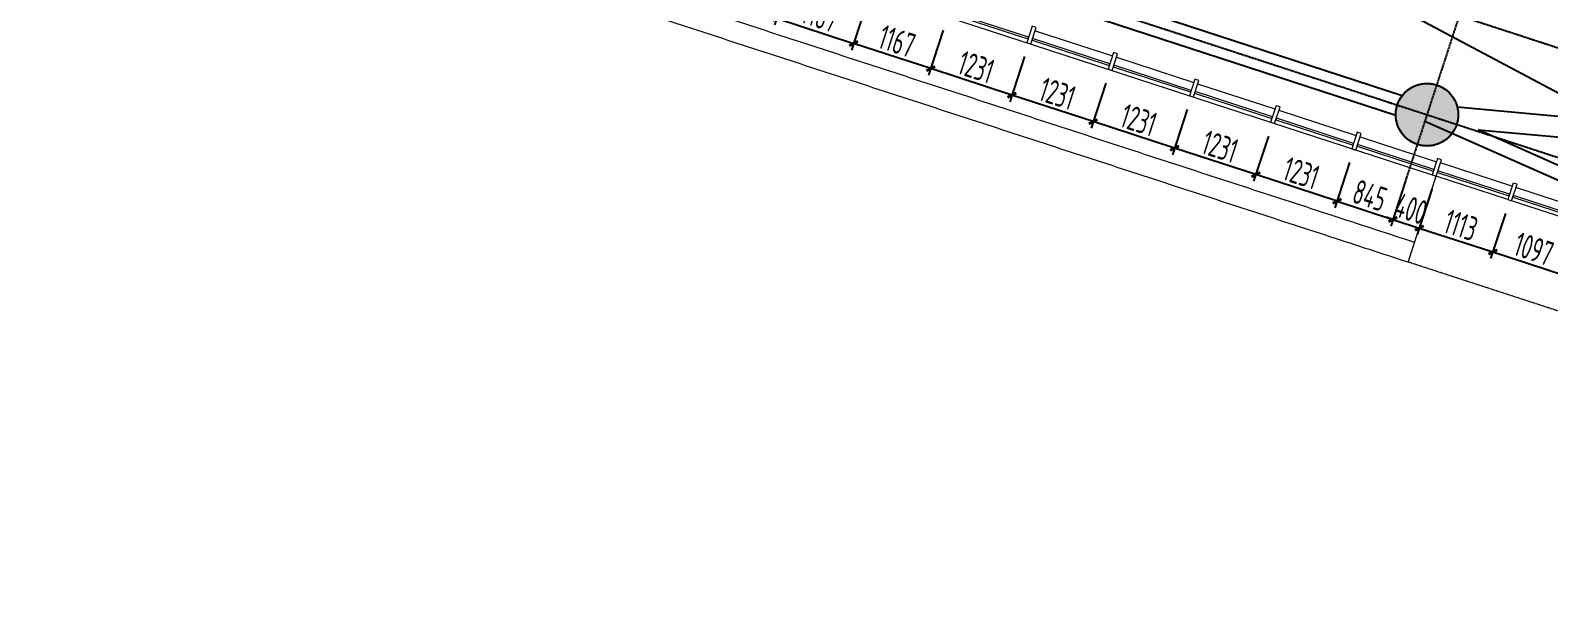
# Model space of a CAD drawing. Header units: millimetres. Extents: x 11515858 to 24947533, y -12764720 to -6305528.
# Drawn here: x 11833057 to 11854919, y -6364681 to -6356376 of the extents above; entities that cross this region are included whole.
import ezdxf

# ---------------------------------------------------------------- set-up
doc = ezdxf.new("R2010")
doc.units = ezdxf.units.MM
doc.header["$LTSCALE"] = 10
for name, pattern in [('A2-RG-AXIS$0$CENTER', [2, 1.25, -0.25, 0.25, -0.25]), ('A2-RG-AXIS$0$DOTE', [2.42, 2, -0.2, 0.02, -0.2]), ('A2-RI-F3$0$HIDDEN', [0.375, 0.25, -0.125]), ('A2-RI-F3$0$Overhead 1_16_', [2.579687, 1.5875, -0.992188]), ('A2-RS-F3$0$A2-CLOS-RF(B)$0$DASH', [0.35, 0.25, -0.1])]:
    doc.linetypes.add(name, pattern=pattern)
for name, color, linetype in [('A2-RB-F3$0$A-DIMS-100', 1, 'Continuous'), ('A2-RG-AXIS$0$A-DIMS-100', 1, 'Continuous'), ('A2-RG-AXIS$0$A-GRID', 1, 'A2-RG-AXIS$0$CENTER'), ('A2-RI-F3$0$A-BEAM-PLAN-S', 2, 'Continuous'), ('A2-RI-F3$0$A-SYMB-VOID', 35, 'Continuous'), ('A2-RS-F3$0$A-HATH-GRAY', 8, 'Continuous'), ('A2-RS-F3$0$A-WALL-CONC', 6, 'Continuous'), ('A2-RS-F3$0$A2-CLOS-RF(B)$0$0S-COLS-LINE-I', 3, 'A2-RS-F3$0$A2-CLOS-RF(B)$0$DASH')]:
    doc.layers.add(name, color=color, linetype=linetype)
for name, color, linetype, lineweight in [('A2-RI-F3$0$A-FLOR-OVHD', 8, 'A2-RI-F3$0$Overhead 1_16_', 5), ('A2-RI-F3$0$A-GENM', 6, 'Continuous', 9), ('A2-RI-F3$0$A-GLAZ', 140, 'Continuous', 5), ('A2-RI-F3$0$A-GLAZ-CWMG', 3, 'Continuous', 5)]:
    doc.layers.add(name, color=color, linetype=linetype, lineweight=lineweight)
doc.styles.add('A2-RB-F3$0$XD2008', font='hzs.shx', dxfattribs={"width": 0.7, "bigfont": 'hztxt.shx'})
doc.styles.add('A2-RG-AXIS$0$XD2008', font='hzs.shx', dxfattribs={"width": 0.7, "bigfont": 'hztxt.shx'})
doc.dimstyles.new('A2-RB-F3$0$XD100$0', dxfattribs={"dimscale": 100, "dimtxt": 3.5, "dimasz": 1, "dimexe": 1, "dimexo": 2, "dimgap": 0.5, "dimtad": 1, "dimdec": 0, "dimdsep": 46, "dimtxsty": 'A2-RB-F3$0$XD2008', "dimblk1": 'A2-RB-F3$0$_ArchTick', "dimblk2": 'A2-RB-F3$0$_ArchTick', "dimsah": 1, "dimcen": 2.5, "dimclrt": 4, "dimaunit": 1, "dimadec": 0, "dimazin": 0, "dimtfac": 1, "dimtdec": 0, "dimtix": 1, "dimtmove": 1, "dimatfit": 3, "dimfxl": 0, "dimtolj": 1, "dimtzin": 0, "dimarcsym": 0})
doc.dimstyles.new('A2-RG-AXIS$0$XD150', dxfattribs={"dimscale": 300, "dimtxt": 2.5, "dimasz": 1.5, "dimexe": 1, "dimexo": 2, "dimgap": 0.5, "dimtad": 1, "dimdec": 0, "dimdsep": 46, "dimtxsty": 'A2-RG-AXIS$0$XD2008', "dimcen": 2.5, "dimclrt": 4, "dimaunit": 1, "dimadec": 3, "dimazin": 0, "dimtfac": 1, "dimtdec": 0, "dimtmove": 2, "dimatfit": 3, "dimfxl": 0, "dimtolj": 1, "dimtzin": 0, "dimarcsym": 0})

# ---------------------------------------------------------------- blocks, each defined once
blk = doc.blocks.new('A2-RG-AXIS$0$_ArchTick')
at = {"color": 0, "linetype": 'ByBlock', "const_width": 0.4}
blk.add_lwpolyline([(-0.5, -0.5), (0.5, 0.5)], dxfattribs=at)
blk = doc.blocks.new('*D500')
at = {"layer": 'A2-RG-AXIS$0$A-DIMS-100', "color": 0, "lineweight": -2, "ltscale": 3, "transparency": 16777216}
for p, q in [((11753070, -6371598), (11752455, -6363872)), ((11854556, -6379588), (11856371, -6372053))]:
    blk.add_line(p, q, dxfattribs=at)
blk.add_arc((11778731, -6694179), 331200, 76.44866, 94.54827, dxfattribs=at)
at = {"layer": 'Defpoints', "color": 0, "ltscale": 3, "transparency": 16777216}
for p in [(11822065, -6365826), (11753093, -6371897), (11854485, -6379879), (11778731, -6694179)]:
    blk.add_point(p, dxfattribs=at)
at = {"layer": 'A2-RG-AXIS$0$A-DIMS-100', "color": 0, "lineweight": -2, "ltscale": 3, "transparency": 16777216, "xscale": 150, "yscale": 150, "zscale": 150}
for p, rotation in [((11752467, -6364022), 184.5482656226652), ((11856336, -6372199), 346.4486630674553)]:
    blk.add_blockref('A2-RG-AXIS$0$_ArchTick', p, dxfattribs=dict(at, rotation=rotation))
at = {"layer": 'A2-RG-AXIS$0$A-DIMS-100', "color": 4, "ltscale": 3, "transparency": 16777216, "insert": (11804749, -6363703), "char_height": 375, "attachment_point": 5, "rotation": 355.4985, "style": 'A2-RG-AXIS$0$XD2008'}
blk.add_mtext('\\A1;18°5\'59"', dxfattribs=at)
blk = doc.blocks.new('A2-RB-F3$0$_ArchTick')
at = {"color": 0, "linetype": 'ByBlock', "const_width": 0.4}
blk.add_lwpolyline([(-0.5, -0.5), (0.5, 0.5)], dxfattribs=at)
blk = doc.blocks.new('*D744')
at = {"layer": 'A2-RB-F3$0$A-DIMS-100', "color": 0, "lineweight": -2, "transparency": 16777216}
for p, q in [((11852858, -6358538), (11852645, -6359190)), ((11853238, -6358662), (11853026, -6359314)), ((11852676, -6359095), (11852581, -6359064)), ((11852676, -6359095), (11853057, -6359219)), ((11853057, -6359219), (11853152, -6359250))]:
    blk.add_line(p, q, dxfattribs=at)
at = {"layer": 'Defpoints', "color": 0, "transparency": 16777216}
for p in [(11852920, -6358348), (11853300, -6358472), (11853057, -6359219)]:
    blk.add_point(p, dxfattribs=at)
at = {"layer": 'A2-RB-F3$0$A-DIMS-100', "color": 0, "lineweight": -2, "transparency": 16777216, "xscale": 100, "yscale": 100, "zscale": 100}
for p, rotation in [((11852676, -6359095), 341.9470404929712), ((11853057, -6359219), 161.9470404929711)]:
    blk.add_blockref('A2-RB-F3$0$_ArchTick', p, dxfattribs=dict(at, rotation=rotation))
at = {"layer": 'A2-RB-F3$0$A-DIMS-100', "color": 4, "transparency": 16777216, "insert": (11852936, -6358943), "char_height": 350, "attachment_point": 5, "rotation": 341.947, "style": 'A2-RB-F3$0$XD2008'}
blk.add_mtext('\\A1;400', dxfattribs=at)
blk = doc.blocks.new('*D786')
at = {"layer": 'A2-RB-F3$0$A-DIMS-100', "color": 0, "lineweight": -2, "transparency": 16777216}
for p, q in [((11852053, -6358278), (11851841, -6358928)), ((11852857, -6358540), (11852645, -6359190)), ((11851872, -6358833), (11852676, -6359095))]:
    blk.add_line(p, q, dxfattribs=at)
at = {"layer": 'Defpoints', "color": 0, "transparency": 16777216}
for p in [(11852115, -6358088), (11852919, -6358350), (11852676, -6359095)]:
    blk.add_point(p, dxfattribs=at)
at = {"layer": 'A2-RB-F3$0$A-DIMS-100', "color": 0, "lineweight": -2, "transparency": 16777216, "xscale": 100, "yscale": 100, "zscale": 100}
for p, rotation in [((11851872, -6358833), 161.9470385784355), ((11852676, -6359095), 341.9470385784355)]:
    blk.add_blockref('A2-RB-F3$0$_ArchTick', p, dxfattribs=dict(at, rotation=rotation))
at = {"layer": 'A2-RB-F3$0$A-DIMS-100', "color": 4, "transparency": 16777216, "insert": (11852344, -6358750), "char_height": 350, "attachment_point": 5, "rotation": 341.947, "style": 'A2-RB-F3$0$XD2008'}
blk.add_mtext('\\A1;845', dxfattribs=at)
blk = doc.blocks.new('*D787')
at = {"layer": 'A2-RB-F3$0$A-DIMS-100', "color": 0, "lineweight": -2, "transparency": 16777216}
for p, q in [((11850883, -6357896), (11850671, -6358546)), ((11852053, -6358278), (11851841, -6358928)), ((11851872, -6358833), (11850702, -6358451))]:
    blk.add_line(p, q, dxfattribs=at)
at = {"layer": 'Defpoints', "color": 0, "transparency": 16777216}
for p in [(11850945, -6357706), (11852115, -6358088), (11850702, -6358451)]:
    blk.add_point(p, dxfattribs=at)
at = {"layer": 'A2-RB-F3$0$A-DIMS-100', "color": 0, "lineweight": -2, "transparency": 16777216, "xscale": 100, "yscale": 100, "zscale": 100}
for p, rotation in [((11850702, -6358451), 161.9470404933292), ((11851872, -6358833), 341.9470404933292)]:
    blk.add_blockref('A2-RB-F3$0$_ArchTick', p, dxfattribs=dict(at, rotation=rotation))
at = {"layer": 'A2-RB-F3$0$A-DIMS-100', "color": 4, "transparency": 16777216, "insert": (11851357, -6358428), "char_height": 350, "attachment_point": 5, "rotation": 341.947, "style": 'A2-RB-F3$0$XD2008'}
blk.add_mtext('\\A1;1231', dxfattribs=at)
blk = doc.blocks.new('*D788')
at = {"layer": 'A2-RB-F3$0$A-DIMS-100', "color": 0, "lineweight": -2, "transparency": 16777216}
for p, q in [((11849713, -6357515), (11849501, -6358165)), ((11850883, -6357896), (11850671, -6358546)), ((11850702, -6358451), (11849532, -6358070))]:
    blk.add_line(p, q, dxfattribs=at)
at = {"layer": 'Defpoints', "color": 0, "transparency": 16777216}
for p in [(11849775, -6357325), (11850945, -6357706), (11849532, -6358070)]:
    blk.add_point(p, dxfattribs=at)
at = {"layer": 'A2-RB-F3$0$A-DIMS-100', "color": 0, "lineweight": -2, "transparency": 16777216, "xscale": 100, "yscale": 100, "zscale": 100}
for p, rotation in [((11849532, -6358070), 161.9470404933005), ((11850702, -6358451), 341.9470404933004)]:
    blk.add_blockref('A2-RB-F3$0$_ArchTick', p, dxfattribs=dict(at, rotation=rotation))
at = {"layer": 'A2-RB-F3$0$A-DIMS-100', "color": 4, "transparency": 16777216, "insert": (11850187, -6358047), "char_height": 350, "attachment_point": 5, "rotation": 341.947, "style": 'A2-RB-F3$0$XD2008'}
blk.add_mtext('\\A1;1231', dxfattribs=at)
blk = doc.blocks.new('*D789')
at = {"layer": 'A2-RB-F3$0$A-DIMS-100', "color": 0, "lineweight": -2, "transparency": 16777216}
for p, q in [((11848542, -6357133), (11848330, -6357783)), ((11849532, -6358070), (11848361, -6357688)), ((11849713, -6357515), (11849501, -6358165))]:
    blk.add_line(p, q, dxfattribs=at)
at = {"layer": 'Defpoints', "color": 0, "transparency": 16777216}
for p in [(11848604, -6356943), (11849775, -6357325), (11848361, -6357688)]:
    blk.add_point(p, dxfattribs=at)
at = {"layer": 'A2-RB-F3$0$A-DIMS-100', "color": 0, "lineweight": -2, "transparency": 16777216, "xscale": 100, "yscale": 100, "zscale": 100}
for p, rotation in [((11848361, -6357688), 161.9470404933829), ((11849532, -6358070), 341.9470404933829)]:
    blk.add_blockref('A2-RB-F3$0$_ArchTick', p, dxfattribs=dict(at, rotation=rotation))
at = {"layer": 'A2-RB-F3$0$A-DIMS-100', "color": 4, "transparency": 16777216, "insert": (11849016, -6357665), "char_height": 350, "attachment_point": 5, "rotation": 341.947, "style": 'A2-RB-F3$0$XD2008'}
blk.add_mtext('\\A1;1231', dxfattribs=at)
blk = doc.blocks.new('*D790')
at = {"layer": 'A2-RB-F3$0$A-DIMS-100', "color": 0, "lineweight": -2, "transparency": 16777216}
for p, q in [((11847372, -6356752), (11847160, -6357402)), ((11848542, -6357133), (11848330, -6357783)), ((11848361, -6357688), (11847191, -6357307))]:
    blk.add_line(p, q, dxfattribs=at)
at = {"layer": 'Defpoints', "color": 0, "transparency": 16777216}
for p in [(11847434, -6356562), (11848604, -6356943), (11847191, -6357307)]:
    blk.add_point(p, dxfattribs=at)
at = {"layer": 'A2-RB-F3$0$A-DIMS-100', "color": 0, "lineweight": -2, "transparency": 16777216, "xscale": 100, "yscale": 100, "zscale": 100}
for p, rotation in [((11847191, -6357307), 161.9470404933292), ((11848361, -6357688), 341.9470404933292)]:
    blk.add_blockref('A2-RB-F3$0$_ArchTick', p, dxfattribs=dict(at, rotation=rotation))
at = {"layer": 'A2-RB-F3$0$A-DIMS-100', "color": 4, "transparency": 16777216, "insert": (11847846, -6357284), "char_height": 350, "attachment_point": 5, "rotation": 341.947, "style": 'A2-RB-F3$0$XD2008'}
blk.add_mtext('\\A1;1231', dxfattribs=at)
blk = doc.blocks.new('*D791')
at = {"layer": 'A2-RB-F3$0$A-DIMS-100', "color": 0, "lineweight": -2, "transparency": 16777216}
for p, q in [((11846202, -6356370), (11845990, -6357021)), ((11847372, -6356752), (11847160, -6357402)), ((11847191, -6357307), (11846021, -6356925))]:
    blk.add_line(p, q, dxfattribs=at)
at = {"layer": 'Defpoints', "color": 0, "transparency": 16777216}
for p in [(11846264, -6356180), (11847434, -6356562), (11846021, -6356925)]:
    blk.add_point(p, dxfattribs=at)
at = {"layer": 'A2-RB-F3$0$A-DIMS-100', "color": 0, "lineweight": -2, "transparency": 16777216, "xscale": 100, "yscale": 100, "zscale": 100}
for p, rotation in [((11846021, -6356925), 161.9470404933005), ((11847191, -6357307), 341.9470404933004)]:
    blk.add_blockref('A2-RB-F3$0$_ArchTick', p, dxfattribs=dict(at, rotation=rotation))
at = {"layer": 'A2-RB-F3$0$A-DIMS-100', "color": 4, "transparency": 16777216, "insert": (11846676, -6356902), "char_height": 350, "attachment_point": 5, "rotation": 341.947, "style": 'A2-RB-F3$0$XD2008'}
blk.add_mtext('\\A1;1231', dxfattribs=at)
blk = doc.blocks.new('*D792')
at = {"layer": 'A2-RB-F3$0$A-DIMS-100', "color": 0, "lineweight": -2, "transparency": 16777216}
for p, q in [((11845092, -6356009), (11844880, -6356659)), ((11846202, -6356370), (11845990, -6357021)), ((11846021, -6356925), (11844911, -6356564))]:
    blk.add_line(p, q, dxfattribs=at)
at = {"layer": 'Defpoints', "color": 0, "transparency": 16777216}
for p in [(11845154, -6355819), (11846264, -6356180), (11844911, -6356564)]:
    blk.add_point(p, dxfattribs=at)
at = {"layer": 'A2-RB-F3$0$A-DIMS-100', "color": 0, "lineweight": -2, "transparency": 16777216, "xscale": 100, "yscale": 100, "zscale": 100}
for p, rotation in [((11844911, -6356564), 161.9470404933908), ((11846021, -6356925), 341.9470404933908)]:
    blk.add_blockref('A2-RB-F3$0$_ArchTick', p, dxfattribs=dict(at, rotation=rotation))
at = {"layer": 'A2-RB-F3$0$A-DIMS-100', "color": 4, "transparency": 16777216, "insert": (11845536, -6356531), "char_height": 350, "attachment_point": 5, "rotation": 341.947, "style": 'A2-RB-F3$0$XD2008'}
blk.add_mtext('\\A1;1167', dxfattribs=at)
blk = doc.blocks.new('*D793')
at = {"layer": 'A2-RB-F3$0$A-DIMS-100', "color": 0, "lineweight": -2, "transparency": 16777216}
for p, q in [((11843983, -6355647), (11843771, -6356297)), ((11845092, -6356009), (11844880, -6356659)), ((11843802, -6356202), (11844911, -6356564))]:
    blk.add_line(p, q, dxfattribs=at)
at = {"layer": 'Defpoints', "color": 0, "transparency": 16777216}
for p in [(11844045, -6355457), (11845154, -6355819), (11844911, -6356564)]:
    blk.add_point(p, dxfattribs=at)
at = {"layer": 'A2-RB-F3$0$A-DIMS-100', "color": 0, "lineweight": -2, "transparency": 16777216, "xscale": 100, "yscale": 100, "zscale": 100}
for p, rotation in [((11843802, -6356202), 161.9470404933341), ((11844911, -6356564), 341.9470404933341)]:
    blk.add_blockref('A2-RB-F3$0$_ArchTick', p, dxfattribs=dict(at, rotation=rotation))
at = {"layer": 'A2-RB-F3$0$A-DIMS-100', "color": 4, "transparency": 16777216, "insert": (11844427, -6356169), "char_height": 350, "attachment_point": 5, "rotation": 341.947, "style": 'A2-RB-F3$0$XD2008'}
blk.add_mtext('\\A1;1167', dxfattribs=at)
blk = doc.blocks.new('*D818')
at = {"layer": 'A2-RB-F3$0$A-DIMS-100', "color": 0, "lineweight": -2, "transparency": 16777216}
for p, q in [((11853238, -6358664), (11853026, -6359314)), ((11853057, -6359219), (11854115, -6359564)), ((11854296, -6359009), (11854084, -6359659))]:
    blk.add_line(p, q, dxfattribs=at)
at = {"layer": 'Defpoints', "color": 0, "transparency": 16777216}
for p in [(11853300, -6358474), (11854358, -6358819), (11854115, -6359564)]:
    blk.add_point(p, dxfattribs=at)
at = {"layer": 'A2-RB-F3$0$A-DIMS-100', "color": 0, "lineweight": -2, "transparency": 16777216, "xscale": 100, "yscale": 100, "zscale": 100}
for p, rotation in [((11853057, -6359219), 161.9470404930305), ((11854115, -6359564), 341.9470404930305)]:
    blk.add_blockref('A2-RB-F3$0$_ArchTick', p, dxfattribs=dict(at, rotation=rotation))
at = {"layer": 'A2-RB-F3$0$A-DIMS-100', "color": 4, "transparency": 16777216, "insert": (11853656, -6359177), "char_height": 350, "attachment_point": 5, "rotation": 341.947, "style": 'A2-RB-F3$0$XD2008'}
blk.add_mtext('\\A1;1113', dxfattribs=at)
blk = doc.blocks.new('*D819')
at = {"layer": 'A2-RB-F3$0$A-DIMS-100', "color": 0, "lineweight": -2, "transparency": 16777216}
for p, q in [((11854296, -6359009), (11854084, -6359659)), ((11855339, -6359349), (11855127, -6359999)), ((11854115, -6359564), (11855158, -6359904))]:
    blk.add_line(p, q, dxfattribs=at)
at = {"layer": 'Defpoints', "color": 0, "transparency": 16777216}
for p in [(11854358, -6358819), (11855401, -6359159), (11855158, -6359904)]:
    blk.add_point(p, dxfattribs=at)
at = {"layer": 'A2-RB-F3$0$A-DIMS-100', "color": 0, "lineweight": -2, "transparency": 16777216, "xscale": 100, "yscale": 100, "zscale": 100}
for p, rotation in [((11854115, -6359564), 161.9470404930582), ((11855158, -6359904), 341.9470404930582)]:
    blk.add_blockref('A2-RB-F3$0$_ArchTick', p, dxfattribs=dict(at, rotation=rotation))
at = {"layer": 'A2-RB-F3$0$A-DIMS-100', "color": 4, "transparency": 16777216, "insert": (11854706, -6359520), "char_height": 350, "attachment_point": 5, "rotation": 341.947, "style": 'A2-RB-F3$0$XD2008'}
blk.add_mtext('\\A1;1097', dxfattribs=at)
blk = doc.blocks.new('A2-RI-F3$0$System Panel - Glazed-4852624-Documents - Level 3')
at = {"layer": 'A2-RI-F3$0$A-GLAZ', "lineweight": 13}
for p, q in [((519, -19), (-519, -19)), ((-519, -19), (-519, -44)), ((-519, -44), (519, -44)), ((519, -44), (519, -19))]:
    blk.add_line(p, q, dxfattribs=at)
blk = doc.blocks.new('A2-RI-F3$0$Rectangular Mullion - 60mm x 200mm-4852606-Documents - Level 3')
at = {"layer": 'A2-RI-F3$0$A-GLAZ-CWMG'}
for p, q in [((87465, -46990), (86428, -46990)), ((87465, -47190), (86428, -47190))]:
    blk.add_line(p, q, dxfattribs=at)
blk = doc.blocks.new('A2-RI-F3$0$System Panel - Glazed - Frit-4523299-Documents - Level 3')
at = {"layer": 'A2-RI-F3$0$A-GLAZ', "lineweight": 13}
for p, q in [((585, 44), (-585, 44)), ((-585, 44), (-585, 19)), ((-585, 19), (585, 19)), ((585, 19), (585, 44))]:
    blk.add_line(p, q, dxfattribs=at)
blk = doc.blocks.new('A2-RI-F3$0$System Panel - Glazed - Frit-4849912-Documents - Level 3')
at = {"layer": 'A2-RI-F3$0$A-GLAZ', "lineweight": 13}
for p, q in [((578, 44), (-578, 44)), ((-578, 44), (-578, 19)), ((-578, 19), (578, 19)), ((578, 19), (578, 44))]:
    blk.add_line(p, q, dxfattribs=at)
blk = doc.blocks.new('A2-RI-F3$0$System Panel - Glazed - Frit-V26-Documents - Level 3')
at = {"layer": 'A2-RI-F3$0$A-GLAZ', "lineweight": 13}
for p, q in [((585, 44), (-585, 44)), ((-585, 44), (-585, 19)), ((-585, 19), (585, 19)), ((585, 19), (585, 44))]:
    blk.add_line(p, q, dxfattribs=at)
blk = doc.blocks.new('A2-RI-F3$0$System Panel - Glazed - Frit-V29-Documents - Level 3')
at = {"layer": 'A2-RI-F3$0$A-GLAZ', "lineweight": 13}
for p, q in [((585, 44), (-585, 44)), ((-585, 44), (-585, 19)), ((-585, 19), (585, 19)), ((585, 19), (585, 44))]:
    blk.add_line(p, q, dxfattribs=at)
blk = doc.blocks.new('A2-RI-F3$0$System Panel - Glazed - Frit-V32-Documents - Level 3')
at = {"layer": 'A2-RI-F3$0$A-GLAZ', "lineweight": 13}
for p, q in [((585, 44), (-585, 44)), ((-585, 44), (-585, 19)), ((-585, 19), (585, 19)), ((585, 19), (585, 44))]:
    blk.add_line(p, q, dxfattribs=at)
blk = doc.blocks.new('A2-RI-F3$0$Rectangular Mullion - 60mm x 200mm-3710276-Documents - Level 3')
at = {"layer": 'A2-RI-F3$0$A-GLAZ-CWMG', "lineweight": 13}
for p, q in [((-30, 150), (30, 150)), ((-30, -100), (-30, 150)), ((30, 150), (30, -100)), ((30, -100), (-30, -100))]:
    blk.add_line(p, q, dxfattribs=at)
blk = doc.blocks.new('A2-RI-F3$0$Rectangular Mullion - 60mm x 200mm-3687298-Documents - Level 3')
at = {"layer": 'A2-RI-F3$0$A-GLAZ-CWMG', "lineweight": 13}
for p, q in [((-30, 150), (30, 150)), ((-30, -100), (-30, 150)), ((30, 150), (30, -100)), ((30, -100), (-30, -100))]:
    blk.add_line(p, q, dxfattribs=at)
blk = doc.blocks.new('A2-RI-F3$0$Rectangular Mullion - 60mm x 200mm-3681593-Documents - Level 3')
at = {"layer": 'A2-RI-F3$0$A-GLAZ-CWMG', "lineweight": 13}
for p, q in [((-30, 150), (30, 150)), ((-30, -100), (-30, 150)), ((30, 150), (30, -100)), ((30, -100), (-30, -100))]:
    blk.add_line(p, q, dxfattribs=at)
blk = doc.blocks.new('A2-RI-F3$0$Roof Profile - South1 - Roof Profile - South-4416806-Documents - Level 3')
at = {"layer": 'A2-RI-F3$0$A-GENM'}
for p, q in [((84188, -48490), (84188, -47190)), ((62729, -48192), (62729, -48492))]:
    blk.add_line(p, q, dxfattribs=at)
for points, knots in [([(84188, -48192), (83797, -48192), (83196, -48192), (82385, -48192), (81754, -48192), (81123, -48192), (80492, -48192), (79861, -48192), (79230, -48192), (78600, -48192), (77970, -48192), (77340, -48192), (76711, -48192), (76082, -48192), (75454, -48192), (74826, -48192), (74199, -48192), (73572, -48192), (73050, -48192), (72632, -48192), (72215, -48192), (71694, -48192), (71071, -48192), (70449, -48192), (69830, -48192), (69213, -48192), (68601, -48192), (68095, -48192), (67693, -48192), (67393, -48192), (67096, -48192), (66800, -48192), (66509, -48192), (66125, -48192), (65750, -48192), (65420, -48192), (65274, -48192), (62729, -48192)], [-0.995524, -0.995524, -0.995524, -0.995524, -0.9375, -0.90625, -0.875, -0.84375, -0.8125, -0.78125, -0.75, -0.71875, -0.6875, -0.65625, -0.625, -0.59375, -0.5625, -0.53125, -0.5, -0.46875, -0.4375, -0.421875, -0.40625, -0.375, -0.34375, -0.3125, -0.28125, -0.25, -0.21875, -0.1875, -0.171875, -0.15625, -0.140625, -0.125, -0.109375, -0.09375, -0.0625, -0.046875, -0.0368001, -0.0368001, -0.0368001, -0.0368001]), ([(84188, -48492), (83797, -48492), (83196, -48492), (82385, -48492), (81754, -48492), (81123, -48492), (80492, -48492), (79861, -48492), (79230, -48492), (78600, -48492), (77970, -48492), (77340, -48492), (76711, -48492), (76082, -48492), (75454, -48492), (74826, -48492), (74199, -48492), (73572, -48492), (73050, -48492), (72632, -48492), (72215, -48492), (71694, -48492), (71071, -48492), (70449, -48492), (69830, -48492), (69213, -48492), (68601, -48492), (68095, -48492), (67693, -48492), (67393, -48492), (67096, -48492), (66800, -48492), (66509, -48492), (66125, -48492), (65750, -48492), (65388, -48492), (65168, -48492), (64996, -48492), (64869, -48492), (64747, -48492), (64667, -48492), (62729, -48492)], [-0.9955239, -0.9955239, -0.9955239, -0.9955239, -0.9375, -0.90625, -0.875, -0.84375, -0.8125, -0.78125, -0.75, -0.71875, -0.6875, -0.65625, -0.625, -0.59375, -0.5625, -0.53125, -0.5, -0.46875, -0.4375, -0.421875, -0.40625, -0.375, -0.34375, -0.3125, -0.28125, -0.25, -0.21875, -0.1875, -0.171875, -0.15625, -0.140625, -0.125, -0.109375, -0.09375, -0.0625, -0.046875, -0.03125, -0.0234375, -0.015625, -0.0078125, -0.0002086, -0.0002086, -0.0002086, -0.0002086])]:
    blk.add_open_spline(points, degree=3, knots=knots, dxfattribs=at)
blk = doc.blocks.new('A2-RS-F3')
at = {"layer": 'A2-RS-F3$0$A-HATH-GRAY'}
h = blk.add_hatch(color=256, dxfattribs=at)
edge = h.paths.add_edge_path()
edge.add_arc((11853167, -6357589), 450, 0, 360)
at = {"layer": 'A2-RS-F3$0$A-WALL-CONC'}
blk.add_circle((11853167, -6357589), 450, dxfattribs=at)
at = {"layer": 'A2-RS-F3$0$A2-CLOS-RF(B)$0$0S-COLS-LINE-I'}
blk.add_circle((11853167, -6357589), 450, dxfattribs=at)
blk = doc.blocks.new('A2-RG-AXIS')
at = {"layer": 'A2-RG-AXIS$0$A-GRID', "linetype": 'A2-RG-AXIS$0$DOTE'}
for p, q in [((11866017.6, -6318162.5), (11852857, -6358539.7)), ((11832290.2, -6349206.7), (11870250.8, -6361579.7)), ((11831825.3, -6350632.8), (11869786, -6363005.8))]:
    blk.add_line(p, q, dxfattribs=at)
at = {"layer": 'A2-RG-AXIS$0$A-DIMS-100', "ltscale": 3}
dim = blk.add_angular_dim_3p(base=(11822064.9, -6365825.9), center=(11778730.7, -6694178.7), p1=(11854485.2, -6379879.3), p2=(11753093.4, -6371896.8), dimstyle='A2-RG-AXIS$0$XD150', override={"dimscale": 150, "dimasz": 1, "dimblk": 'A2-RG-AXIS$0$_ArchTick', "dimadec": 4}, dxfattribs=at)
dim.commit()
dim.dimension.update_dxf_attribs({"geometry": '*D500', "text_midpoint": (11804748.6, -6363703.1)})
blk = doc.blocks.new('A2-RB-F3')
at = {"layer": 'A2-RB-F3$0$A-DIMS-100'}
for p1, p2, distance, picture, middle in [((11844045.1, -6355457.2), (11845154.3, -6355818.8), -783.7, '*D793', (11844426.5, -6356169.2)), ((11846263.5, -6356180.3), (11845154.3, -6355818.8), 783.7, '*D792', (11845535.7, -6356530.8)), ((11847433.9, -6356561.8), (11846263.5, -6356180.3), 783.7, '*D791', (11846675.5, -6356902.3)), ((11848604.2, -6356943.3), (11847433.9, -6356561.8), 783.7, '*D790', (11847845.9, -6357283.8)), ((11849774.6, -6357324.7), (11848604.2, -6356943.3), 783.7, '*D789', (11849016.2, -6357665.2)), ((11850944.9, -6357706.2), (11849774.6, -6357324.7), 783.7, '*D788', (11850186.6, -6358046.7)), ((11852115.3, -6358087.7), (11850944.9, -6357706.2), 783.7, '*D787', (11851356.9, -6358428.2)), ((11852115.3, -6358087.7), (11852919, -6358349.6), -783.7, '*D786', (11852344, -6358749.9)), ((11853299.9, -6358473.7), (11854357.8, -6358818.5), -783.8, '*D818', (11853655.7, -6359177.4)), ((11854357.8, -6358818.5), (11855401.1, -6359158.6), -783.8, '*D819', (11854706.3, -6359519.9))]:
    dim = blk.add_aligned_dim(p1=p1, p2=p2, distance=distance, dimstyle='A2-RB-F3$0$XD100$0', dxfattribs=at)
    dim.commit()
    dim.dimension.update_dxf_attribs({"geometry": picture, "text_midpoint": middle})
dim = blk.add_aligned_dim(p1=(11852919.6, -6358347.7), p2=(11853300.5, -6358471.9), distance=-785.7, text='400', dimstyle='A2-RB-F3$0$XD100$0', dxfattribs=at)
dim.commit()
dim.dimension.update_dxf_attribs({"geometry": '*D744', "text_midpoint": (11852936.3, -6358942.9)})
blk = doc.blocks.new('A2-RI-F3')
at = {"layer": 'A2-RI-F3$0$A-BEAM-PLAN-S'}
for p, q in [((11852810, -6357314.9), (11846961.3, -6355408.5)), ((11852717, -6357600.1), (11846868.3, -6355693.7)), ((11856255.3, -6359068.9), (11853126.3, -6357680.4)), ((11853602.9, -6357477.8), (11856471.5, -6357737.1)), ((11853902.7, -6357806.1), (11856473.3, -6358038.5)), ((11856230.4, -6358839.1), (11853902.7, -6357806.1))]:
    blk.add_line(p, q, dxfattribs=at)
at = {"layer": 'A2-RI-F3$0$A-FLOR-OVHD', "ltscale": 0.5}
blk.add_line((11867158.3, -6364358.1), (11852896.9, -6359709.7), dxfattribs=at)
at = {"layer": 'A2-RI-F3$0$A-GLAZ', "lineweight": 13}
for p, q in [((11853316.8, -6358420.8), (11854346.5, -6358756.4)), ((11854354.4, -6358732.3), (11853324.7, -6358396.7)), ((11854346.5, -6358756.4), (11854354.4, -6358732.3))]:
    blk.add_line(p, q, dxfattribs=at)
at = {"layer": 'A2-RI-F3$0$A-GLAZ-CWMG'}
for p, q in [((11834331.5, -6352291), (11853242.6, -6358455)), ((11847524.2, -6356380.8), (11848637.5, -6356743.7)), ((11848694.6, -6356762.3), (11849807.9, -6357125.1)), ((11849864.9, -6357143.7), (11850978.2, -6357506.6)), ((11851035.3, -6357525.2), (11852148.6, -6357888.1)), ((11852205.6, -6357906.7), (11853304.6, -6358264.9)), ((11854391.3, -6358619.1), (11853361.6, -6358283.5)), ((11854329.3, -6358809.2), (11853299.6, -6358473.6))]:
    blk.add_line(p, q, dxfattribs=at)
at = {"layer": 'A2-RI-F3$0$A-SYMB-VOID'}
blk.add_lwpolyline([(11860197.6, -6357780.7), (11855392.8, -6357456.8), (11842114, -6350410.5)], dxfattribs=at)
at = {"linetype": 'A2-RI-F3$0$HIDDEN', "ltscale": 3}
blk.add_blockref('A2-RG-AXIS', (0, 0), dxfattribs=at)
at = {"layer": 'A2-RI-F3$0$A-GENM', "rotation": 341.9467472745557}
blk.add_blockref('A2-RI-F3$0$Roof Profile - South1 - Roof Profile - South-4416806-Documents - Level 3', (11787881.1, -6287517.1), dxfattribs=at)
at = {"layer": 'A2-RI-F3$0$A-GLAZ'}
for name, p, rotation in [('A2-RI-F3$0$System Panel - Glazed - Frit-V29-Documents - Level 3', (11846879.5, -6356275.8), 161.9467472745556), ('A2-RI-F3$0$System Panel - Glazed - Frit-V26-Documents - Level 3', (11848049.9, -6356657.3), 161.9467472745556), ('A2-RI-F3$0$System Panel - Glazed - Frit-V32-Documents - Level 3', (11849220.2, -6357038.8), 161.9467472745556), ('A2-RI-F3$0$System Panel - Glazed - Frit-4523299-Documents - Level 3', (11850390.6, -6357420.2), 161.9467472745556), ('A2-RI-F3$0$System Panel - Glazed - Frit-V29-Documents - Level 3', (11851560.9, -6357801.7), 161.9467472745556), ('A2-RI-F3$0$System Panel - Glazed - Frit-4849912-Documents - Level 3', (11852724.1, -6358180.8), 161.9467472745556), ('A2-RI-F3$0$System Panel - Glazed-4852624-Documents - Level 3', (11854910.5, -6358893.5), 341.9467472745557)]:
    blk.add_blockref(name, p, dxfattribs=dict(at, rotation=rotation))
at = {"layer": 'A2-RI-F3$0$A-GLAZ-CWMG', "extrusion": (0, 0, -1), "rotation": 18.05325272544437}
for name, p in [('A2-RI-F3$0$Rectangular Mullion - 60mm x 200mm-3710276-Documents - Level 3', (-11847464.7, -6356466.6)), ('A2-RI-F3$0$Rectangular Mullion - 60mm x 200mm-3710276-Documents - Level 3', (-11848635.1, -6356848)), ('A2-RI-F3$0$Rectangular Mullion - 60mm x 200mm-3681593-Documents - Level 3', (-11849805.4, -6357229.5)), ('A2-RI-F3$0$Rectangular Mullion - 60mm x 200mm-3687298-Documents - Level 3', (-11850975.7, -6357611)), ('A2-RI-F3$0$Rectangular Mullion - 60mm x 200mm-3710276-Documents - Level 3', (-11852146.1, -6357992.4)), ('A2-RI-F3$0$Rectangular Mullion - 60mm x 200mm-3710276-Documents - Level 3', (-11853302.1, -6358369.2)), ('A2-RI-F3$0$Rectangular Mullion - 60mm x 200mm-3710276-Documents - Level 3', (-11854388.8, -6358723.5))]:
    blk.add_blockref(name, p, dxfattribs=at)
at = {"layer": 'A2-RI-F3$0$A-GLAZ-CWMG', "rotation": 341.9467472745557}
blk.add_blockref('A2-RI-F3$0$Rectangular Mullion - 60mm x 200mm-4852606-Documents - Level 3', (11786837.6, -6287177), dxfattribs=at)

msp = doc.modelspace()

# ---------------------------------------------------------------- block references
for name in ['A2-RB-F3', 'A2-RI-F3', 'A2-RG-AXIS', 'A2-RS-F3']:
    msp.add_blockref(name, (0, 0))

doc.saveas('drawing.dxf')
